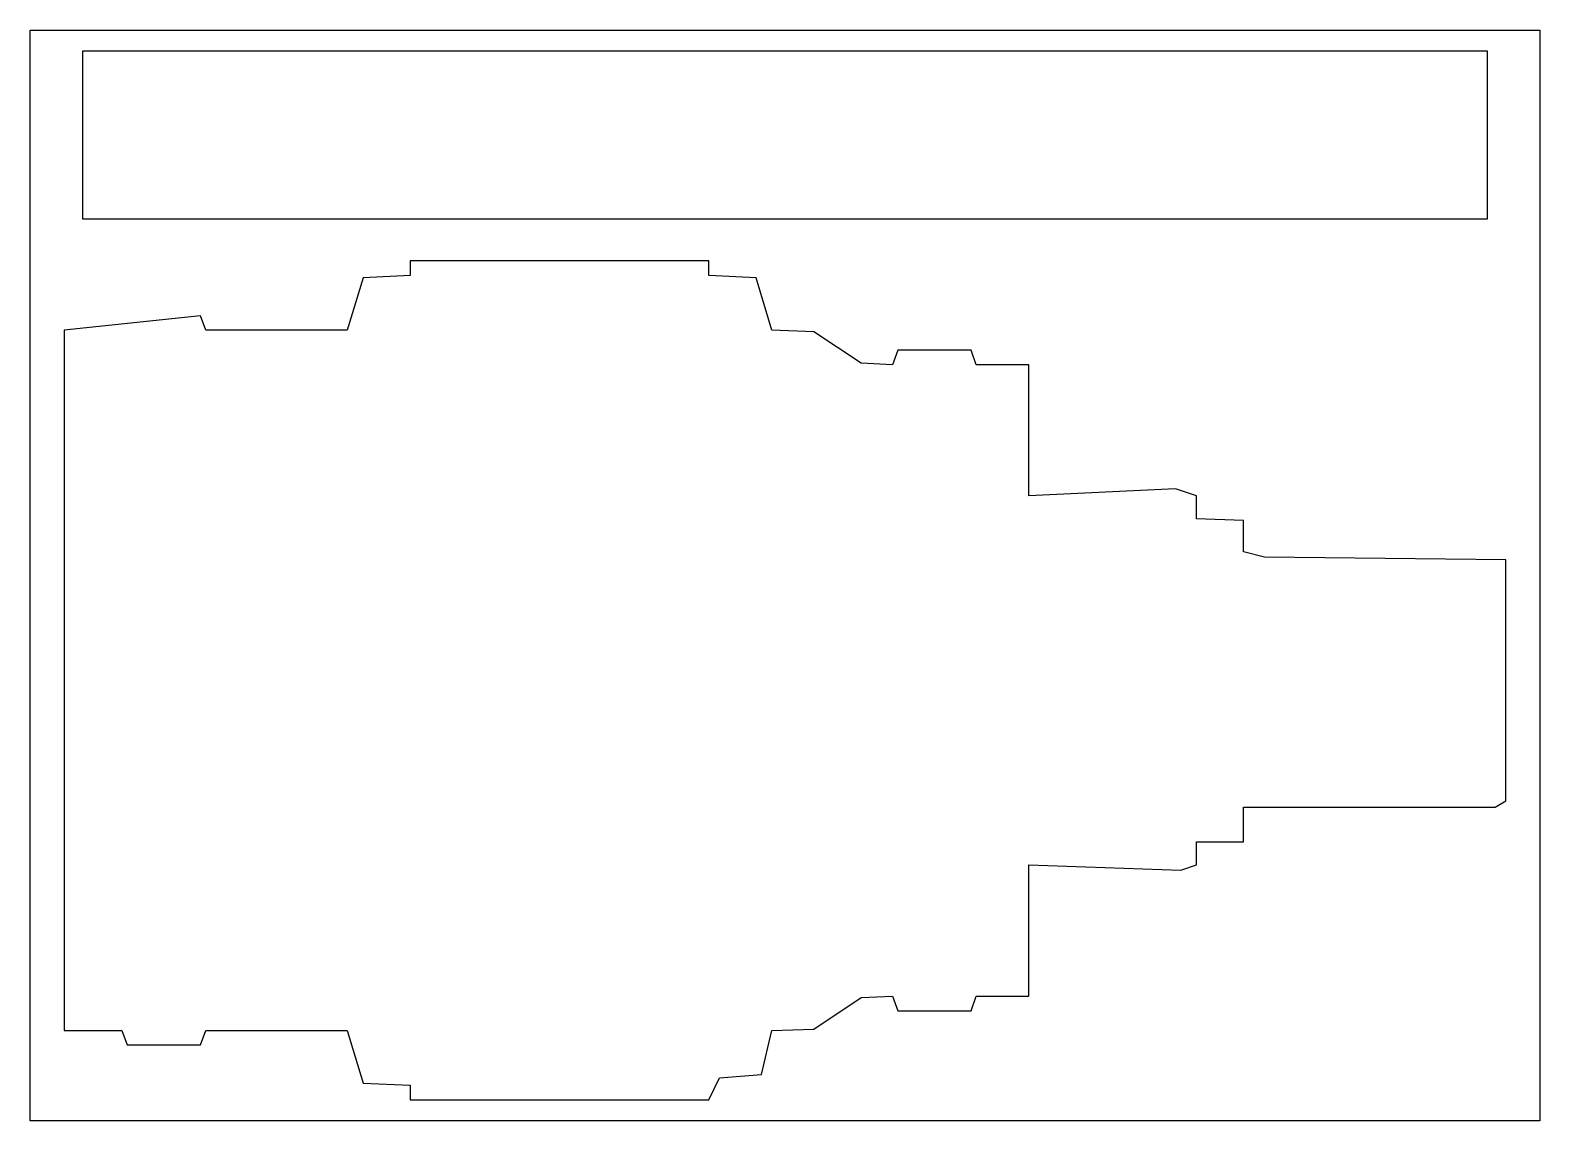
# Model space of a CAD drawing. Header units: millimetres. Extents: x 0 to 288, y 0 to 208.
import ezdxf

# ---------------------------------------------------------------- set-up
doc = ezdxf.new("R2010")
doc.units = ezdxf.units.MM
doc.layers.add('CUT', color=1, linetype='Continuous')

msp = doc.modelspace()

# ---------------------------------------------------------------- linework, layer by layer
at = {"layer": 'CUT'}
for points in [[(0, 0), (0, 208), (288, 208), (288, 0)], [(10, 172), (278, 172), (278, 204), (10, 204)], [(72.5, 6.8), (72.5, 4), (129.5, 4), (131.5, 8.2), (139.5, 8.8), (141.5, 17.2), (149.5, 17.5), (158.5, 23.5), (164.5, 23.8), (165.5, 21), (179.5, 21), (180.5, 23.8), (190.5, 23.8), (190.5, 48.8), (219.5, 47.8), (222.5, 48.8), (222.5, 53.2), (231.5, 53.2), (231.5, 59.8), (279.5, 59.8), (281.5, 61), (281.5, 107), (235.5, 107.5), (231.5, 108.5), (231.5, 114.5), (222.5, 114.8), (222.5, 119.2), (218.5, 120.5), (190.5, 119.2), (190.5, 144.2), (180.5, 144.2), (179.5, 147), (165.5, 147), (164.5, 144.2), (158.5, 144.5), (149.5, 150.5), (141.5, 150.8), (138.5, 160.8), (129.5, 161.2), (129.5, 164), (72.5, 164), (72.5, 161.2), (63.5, 160.8), (60.5, 150.8), (33.5, 150.8), (32.5, 153.5), (6.5, 150.8), (6.5, 17.2), (17.5, 17.2), (18.5, 14.5), (32.5, 14.5), (33.5, 17.2), (60.5, 17.2), (63.5, 7.2)]]:
    msp.add_lwpolyline(points, close=True, dxfattribs=at)

doc.saveas('drawing.dxf')
